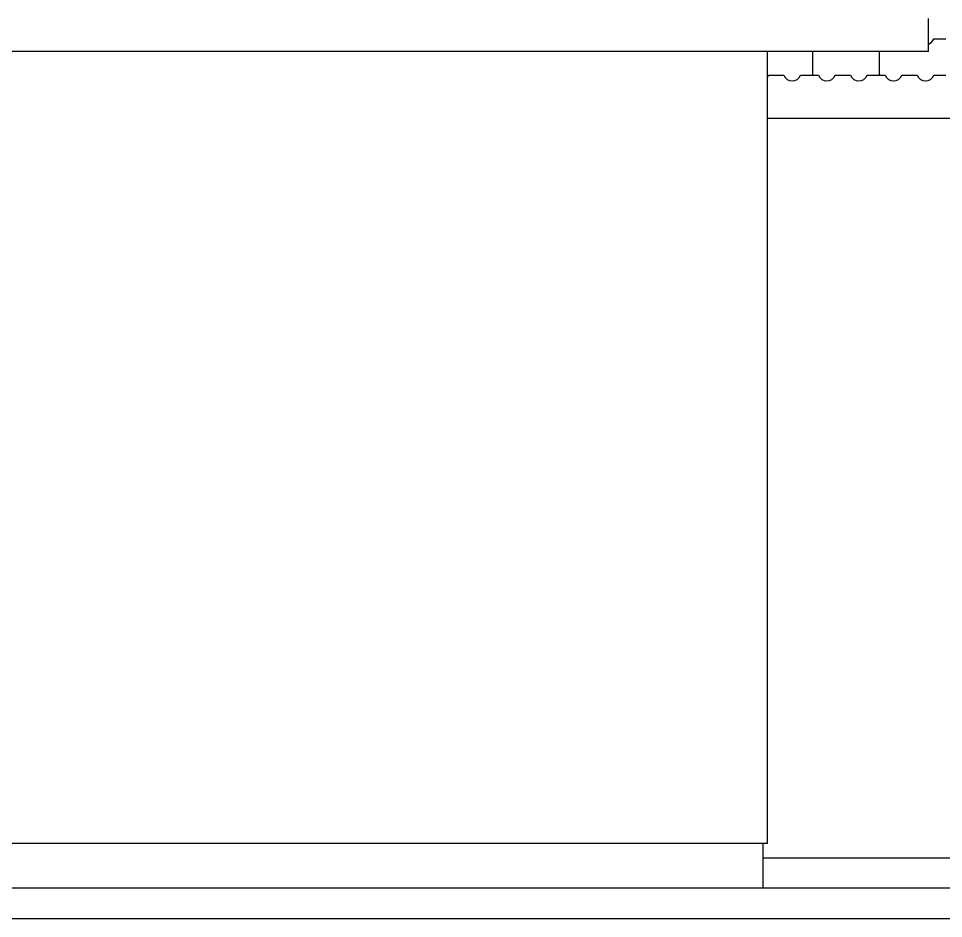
# Model space of a CAD drawing. Extents: x 374.2 to 444.1, y -26.3 to 30.2.
# Drawn here: x 388.563 to 391.618, y -23.798 to -20.824 of the extents above; entities that cross this region are included whole.
import ezdxf

# ---------------------------------------------------------------- set-up
doc = ezdxf.new("R2010")
doc.units = 0
doc.header["$LTSCALE"] = 20
doc.header["$MEASUREMENT"] = 0
for name, color, linetype in [('CONCRETO', 5, 'CONTINUOUS'), ('CORTE', 244, 'CONTINUOUS'), ('JANELA', 5, 'CONTINUOUS'), ('PAREDE', 7, 'CONTINUOUS'), ('TELHADO', 30, 'CONTINUOUS'), ('VISTAL', 30, 'CONTINUOUS'), ('VISTAP', 244, 'CONTINUOUS')]:
    doc.layers.add(name, color=color, linetype=linetype)

msp = doc.modelspace()

# ---------------------------------------------------------------- linework, layer by layer
at = {"layer": 'CONCRETO', "color": 5}
msp.add_line((391.0367, -23.5501), (384.9167, -23.5501), dxfattribs=at)
at = {"layer": 'CORTE', "color": 244, "linetype": 'Continuous'}
for p, q in [((391.5857, -20.8914), (391.6255, -20.8914)), ((391.0402, -21.0114), (391.0903, -21.0114)), ((391.1457, -21.0114), (391.1857, -21.0114)), ((391.1855, -21.0114), (391.2048, -21.0114)), ((391.2602, -21.0114), (391.3103, -21.0114)), ((391.3657, -21.0114), (391.4055, -21.0114)), ((391.4055, -21.0114), (391.4248, -21.0114)), ((391.4802, -21.0114), (391.5303, -21.0114)), ((391.5857, -21.0114), (391.6255, -21.0114))]:
    msp.add_line(p, q, dxfattribs=at)
for centre, start in [((391.558, -20.8808), 290.4692), ((391.0125, -21.0008), 324.594), ((391.118, -21.0008), 201.0517), ((391.2325, -21.0008), 201.0517), ((391.338, -21.0008), 201.0517), ((391.4525, -21.0008), 201.0517), ((391.558, -21.0008), 201.0517)]:
    msp.add_arc(centre, 0.0297, start, 338.9483, dxfattribs=at)
at = {"layer": 'JANELA', "color": 1}
msp.add_line((391.5684, -20.9331), (391.5684, -20.8242), dxfattribs=at)
at = {"layer": 'JANELA', "color": 244}
msp.add_line((391.0367, -21.1531), (392.4184, -21.1531), dxfattribs=at)
at = {"layer": 'PAREDE', "color": 5}
for p, q in [((391.0367, -23.5501), (391.0367, -20.9331)), ((391.0217, -23.6979), (391.0217, -23.5501))]:
    msp.add_line(p, q, dxfattribs=at)
at = {"layer": 'TELHADO', "color": 244, "linetype": 'Continuous'}
for p, q in [((391.1857, -21.0114), (391.1857, -20.9331)), ((391.4057, -20.9331), (391.4057, -21.0114))]:
    msp.add_line(p, q, dxfattribs=at)
at = {"layer": 'VISTAL', "color": 1, "linetype": 'Continuous'}
msp.add_line((391.5684, -20.9331), (384.3675, -20.9331), dxfattribs=at)
at = {"layer": 'VISTAL', "color": 244, "linetype": 'Continuous'}
msp.add_line((391.0217, -23.5979), (391.8865, -23.5979), dxfattribs=at)
at = {"layer": 'VISTAL', "color": 3, "linetype": 'Continuous'}
msp.add_line((382.1167, -23.7979), (393.3865, -23.7979), dxfattribs=at)
at = {"layer": 'VISTAP', "color": 5, "linetype": 'Continuous'}
msp.add_line((391.7367, -23.6979), (384.2167, -23.6979), dxfattribs=at)

doc.saveas('drawing.dxf')
